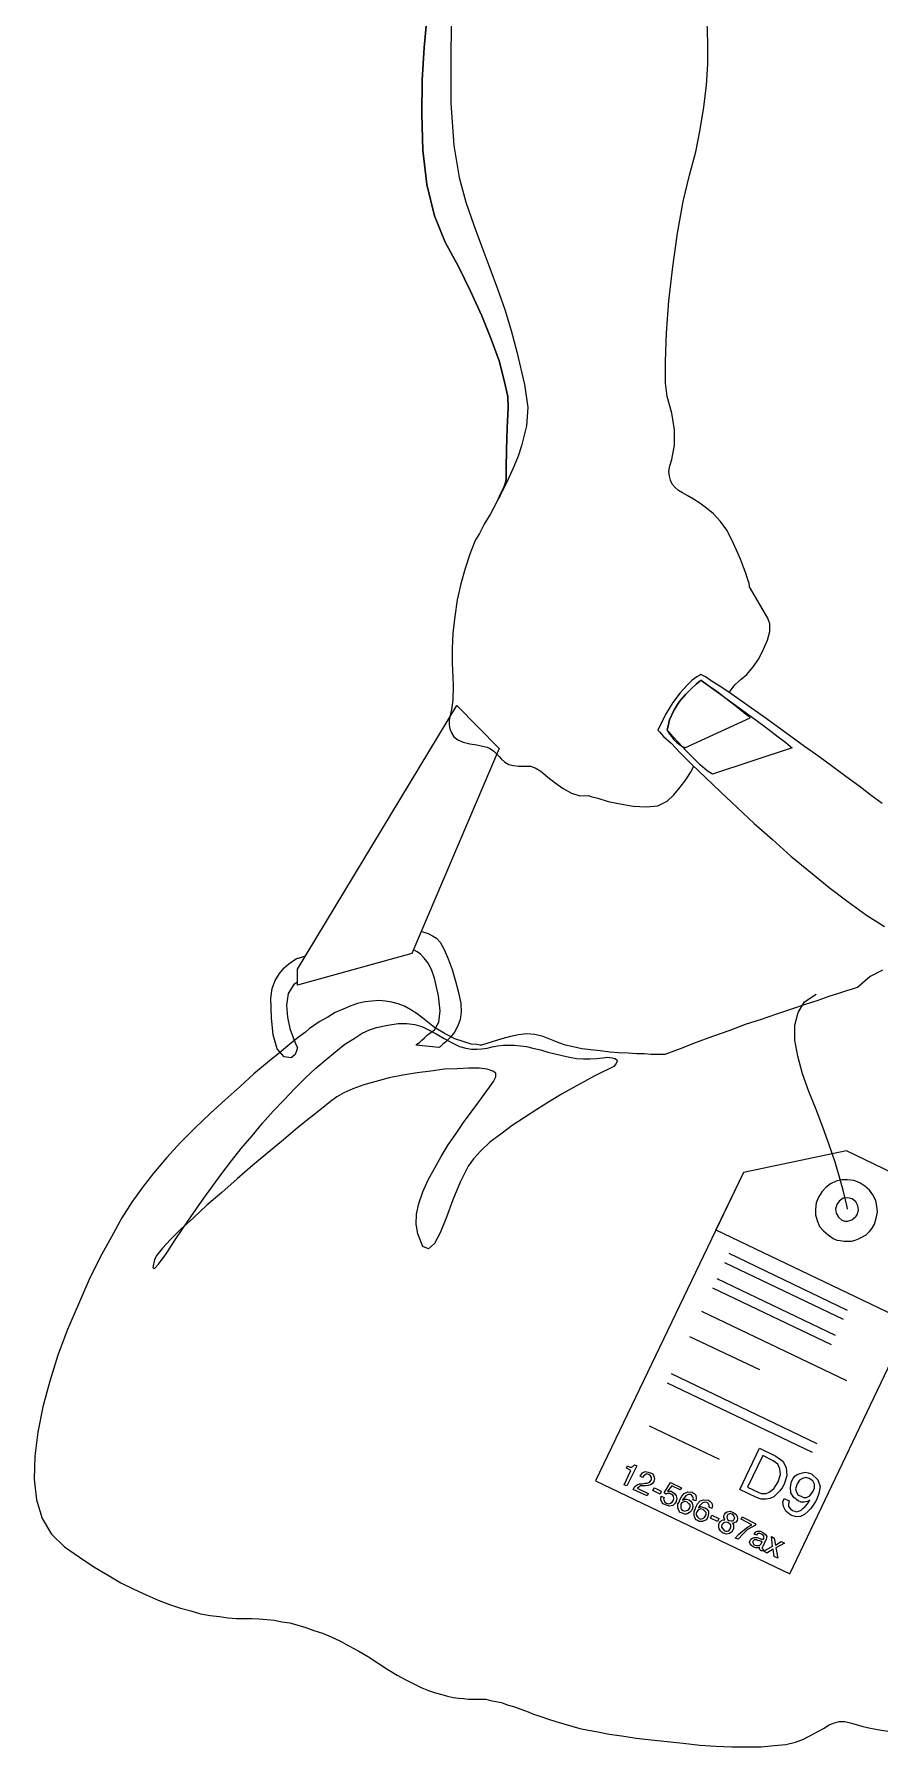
# Model space of a CAD drawing. Extents: x 141.92 to 143.05, y 60.08 to 61.86.
# Drawn here: x 141.919 to 142.229, y 60.538 to 61.166 of the extents above; entities that cross this region are included whole.
import ezdxf

# ---------------------------------------------------------------- set-up
doc = ezdxf.new("R2010")
doc.units = 0
doc.layers.get('0').update_dxf_attribs({"linetype": 'CONTINUOUS'})

msp = doc.modelspace()

# ---------------------------------------------------------------- linework, layer by layer
at = {"linetype": 'CONTINUOUS'}
for points in [[(142.07234, 61.17694), (142.07213, 61.15845), (142.07213, 61.14059), (142.07318, 61.12504), (142.07507, 61.11327), (142.0776, 61.10424), (142.08053, 61.09583), (142.08348, 61.08785), (142.08642, 61.08007), (142.08915, 61.07251), (142.09188, 61.06495), (142.09419, 61.05717), (142.09629, 61.04939), (142.09902, 61.03742), (142.10029, 61.02902), (142.09987, 61.02229), (142.09797, 61.01493), (142.09672, 61.01115), (142.09524, 61.00758), (142.09377, 61.00422), (142.0923, 61.00106), (142.09104, 60.99854), (142.08999, 60.99644), (142.08936, 60.99518), (142.08915, 60.99476)], [(142.08915, 60.99476), (142.09041, 60.99729), (142.09146, 60.99959), (142.09209, 61.00149), (142.0923, 61.00254), (142.0923, 61.00674), (142.09251, 61.01346), (142.09272, 61.02145), (142.09314, 61.0288), (142.09294, 61.033), (142.09167, 61.03889), (142.08978, 61.04603), (142.08684, 61.05401), (142.08348, 61.06263), (142.07928, 61.07167), (142.07486, 61.08071), (142.07003, 61.08953), (142.06604, 61.0992), (142.06331, 61.11075), (142.06183, 61.12336), (142.06141, 61.13639), (142.06162, 61.149), (142.06226, 61.16097), (142.06331, 61.17148)], [(142.06331, 61.17148), (142.06226, 61.16097), (142.06162, 61.149), (142.06141, 61.13639), (142.06183, 61.12336), (142.06331, 61.11075), (142.06604, 61.0992), (142.07003, 61.08953), (142.07486, 61.08071), (142.07928, 61.07167), (142.08348, 61.06263), (142.08684, 61.05401), (142.08978, 61.04603), (142.09167, 61.03889), (142.09294, 61.033), (142.09314, 61.0288), (142.09272, 61.02145), (142.09251, 61.01346), (142.0923, 61.00674), (142.0923, 61.00254), (142.09188, 61.00064), (142.09041, 60.99771), (142.08873, 60.99392), (142.08663, 60.98993), (142.08432, 60.98615), (142.08263, 60.98279), (142.08117, 60.98048), (142.08075, 60.97964), (142.07906, 60.97523), (142.07738, 60.96997), (142.0757, 60.9643), (142.07444, 60.95842), (142.0736, 60.95232), (142.07276, 60.94623), (142.07255, 60.94056), (142.07255, 60.93531), (142.07297, 60.92711), (142.07276, 60.92164), (142.07234, 60.91829), (142.07171, 60.91555), (142.0715, 60.91429), (142.0715, 60.91261), (142.07171, 60.91114), (142.07234, 60.90967), (142.07318, 60.9082), (142.07465, 60.90715), (142.07655, 60.9063), (142.07906, 60.90568), (142.08158, 60.90525), (142.08368, 60.90483), (142.08537, 60.90442), (142.08663, 60.90378), (142.08789, 60.90295), (142.08873, 60.9021), (142.08978, 60.90105), (142.09062, 60.9), (142.09188, 60.89895), (142.09335, 60.89811), (142.09504, 60.89769), (142.09692, 60.89748), (142.09861, 60.89748), (142.10007, 60.89748), (142.10092, 60.89748), (142.10134, 60.89748), (142.10302, 60.89685), (142.10512, 60.89559), (142.10764, 60.89349), (142.11038, 60.89139), (142.11331, 60.88929), (142.11626, 60.88761), (142.11941, 60.88656), (142.12256, 60.88676), (142.1234, 60.88634), (142.12592, 60.88571), (142.1297, 60.88446), (142.13412, 60.88361), (142.13895, 60.88277), (142.14379, 60.88256), (142.14799, 60.88298), (142.15135, 60.88466), (142.15387, 60.88698), (142.15618, 60.88971), (142.15828, 60.89244), (142.15996, 60.89517), (142.1611, 60.89743)], [(142.17416, 60.9245), (142.17614, 60.92732), (142.17845, 60.92942), (142.18055, 60.9311), (142.18287, 60.93383), (142.18497, 60.93678), (142.18665, 60.94035), (142.18812, 60.94371), (142.18896, 60.94686), (142.18896, 60.94959), (142.18833, 60.9517), (142.18161, 60.96325), (142.18161, 60.96346), (142.1814, 60.96451), (142.18097, 60.96577), (142.18035, 60.96787), (142.1793, 60.97039), (142.17825, 60.97334), (142.17677, 60.9767), (142.17509, 60.98048), (142.1732, 60.98405), (142.17089, 60.9872), (142.16837, 60.98993), (142.16585, 60.99203), (142.16333, 60.99392), (142.16101, 60.99539), (142.1587, 60.99666), (142.15703, 60.99771), (142.15555, 60.99854), (142.15429, 60.99959), (142.15324, 61.00086), (142.15261, 61.00233), (142.15219, 61.00379), (142.15198, 61.00548), (142.1524, 61.00758), (142.15303, 61.00989), (142.15408, 61.01515), (142.15408, 61.02082), (142.15303, 61.02692), (142.15135, 61.033), (142.15072, 61.03784), (142.15072, 61.04582), (142.15114, 61.05633), (142.15198, 61.0681), (142.15345, 61.08049), (142.15513, 61.09289), (142.15723, 61.10445), (142.15954, 61.11412), (142.16185, 61.12273), (142.16353, 61.13093), (142.1648, 61.13912), (142.16585, 61.1471), (142.16627, 61.15488), (142.16627, 61.16265), (142.16606, 61.17043)], [(142.23014, 60.88382), (142.22615, 60.88676), (142.22174, 60.89013), (142.21691, 60.8937), (142.21208, 60.89727), (142.20703, 60.90105), (142.20178, 60.90463), (142.19674, 60.9084), (142.19169, 60.91198), (142.18686, 60.91555), (142.18224, 60.9187), (142.17782, 60.92186), (142.17404, 60.92459), (142.17047, 60.9269), (142.16753, 60.92879), (142.16543, 60.93026), (142.16375, 60.9311), (142.16333, 60.93089), (142.16228, 60.93026), (142.1606, 60.929), (142.1587, 60.92711), (142.15618, 60.92438), (142.15345, 60.92081), (142.15072, 60.91639), (142.14799, 60.91072)], [(142.23014, 60.88382), (142.22615, 60.88676), (142.22174, 60.89013), (142.21691, 60.8937), (142.21208, 60.89727), (142.20703, 60.90105), (142.20178, 60.90463), (142.19674, 60.9084), (142.19169, 60.91198), (142.18686, 60.91555), (142.18224, 60.9187), (142.17782, 60.92186), (142.17404, 60.92459), (142.17047, 60.9269), (142.16753, 60.92879), (142.16543, 60.93026), (142.16375, 60.9311), (142.16333, 60.93089), (142.16228, 60.93026), (142.1606, 60.929), (142.1587, 60.92711), (142.15618, 60.92438), (142.15345, 60.92081), (142.15072, 60.91639), (142.14799, 60.91072)], [(142.15135, 60.91072), (142.15135, 60.9105), (142.15177, 60.91009), (142.15219, 60.90925), (142.15303, 60.9082), (142.15387, 60.90715), (142.15492, 60.9061), (142.15639, 60.90505), (142.15786, 60.9042), (142.18182, 60.91513), (142.1814, 60.91555), (142.17992, 60.9166), (142.17804, 60.91829), (142.17552, 60.92017), (142.17257, 60.92249), (142.16963, 60.92479), (142.16648, 60.9269), (142.16375, 60.929), (142.16333, 60.92858), (142.16206, 60.92753), (142.16018, 60.92584), (142.15808, 60.92374), (142.15576, 60.92102), (142.15387, 60.91786), (142.15219, 60.9145), (142.15135, 60.91072)], [(142.16795, 60.89454), (142.16606, 60.8958), (142.16353, 60.8979), (142.1608, 60.90063), (142.15808, 60.90337), (142.15555, 60.9061), (142.15345, 60.9084), (142.15198, 60.91009), (142.15135, 60.91072), (142.15219, 60.9145), (142.15387, 60.91786), (142.15576, 60.92102), (142.15808, 60.92374), (142.16018, 60.92584), (142.16206, 60.92753), (142.16333, 60.92858), (142.16375, 60.929), (142.1711, 60.92374), (142.17782, 60.91891), (142.1835, 60.91471), (142.18833, 60.91114), (142.19211, 60.9082), (142.19484, 60.9061), (142.19653, 60.90463), (142.19716, 60.9042), (142.16795, 60.89454)], [(142.08978, 60.904), (142.05784, 60.82877), (142.01581, 60.81721), (142.01581, 60.8231), (142.07423, 60.91975), (142.08978, 60.904)], [(142.14799, 60.91072), (142.14862, 60.91009), (142.15009, 60.9084), (142.15282, 60.90588), (142.15618, 60.90231), (142.16038, 60.89811), (142.16543, 60.89328), (142.17089, 60.88803), (142.17699, 60.88236), (142.18329, 60.87647), (142.19001, 60.87059), (142.19674, 60.86449), (142.20388, 60.85861), (142.21082, 60.85293), (142.21775, 60.84768), (142.22447, 60.84284), (142.23099, 60.83864)], [(142.14799, 60.91072), (142.14862, 60.91009), (142.15009, 60.9084), (142.15282, 60.90588), (142.15618, 60.90231), (142.16038, 60.89811), (142.16543, 60.89328), (142.17089, 60.88803), (142.17699, 60.88236), (142.18329, 60.87647), (142.19001, 60.87059), (142.19674, 60.86449), (142.20388, 60.85861), (142.21082, 60.85293), (142.21775, 60.84768), (142.22447, 60.84284), (142.23099, 60.83864)], [(142.06121, 60.83696), (142.06183, 60.83676), (142.06373, 60.83612), (142.06541, 60.83529), (142.06688, 60.83444), (142.06814, 60.83297), (142.06961, 60.83024), (142.07108, 60.82688), (142.07255, 60.82288), (142.07381, 60.81868), (142.07486, 60.81448), (142.0757, 60.81048), (142.07591, 60.80733), (142.07549, 60.80461), (142.07465, 60.80229), (142.07339, 60.79998), (142.07192, 60.79809), (142.07024, 60.79641), (142.06898, 60.79536), (142.06814, 60.79452), (142.06771, 60.79431), (142.05931, 60.79514), (142.05952, 60.79536), (142.05994, 60.79578), (142.06057, 60.7962), (142.06141, 60.79704), (142.06246, 60.79788), (142.06351, 60.79893), (142.06478, 60.79977), (142.06604, 60.80082), (142.06771, 60.80355), (142.06814, 60.80776), (142.06751, 60.81322), (142.06604, 60.81973), (142.06499, 60.82288), (142.06373, 60.8252), (142.06226, 60.82709), (142.06099, 60.82856), (142.05973, 60.8294), (142.05868, 60.83003), (142.05847, 60.83024), (142.05847, 60.83024)], [(142.01581, 60.81826), (142.01456, 60.81742), (142.01245, 60.81406), (142.01182, 60.80986), (142.01224, 60.80544), (142.01309, 60.80124), (142.01434, 60.79767), (142.01539, 60.79514), (142.01581, 60.79431), (142.01561, 60.79347), (142.01497, 60.79179), (142.01351, 60.79052), (142.01099, 60.79094), (142.00846, 60.79389), (142.00699, 60.79893), (142.00636, 60.80523), (142.00615, 60.81238), (142.00657, 60.81595), (142.00762, 60.81889), (142.0093, 60.82142), (142.01099, 60.82352), (142.01266, 60.82499), (142.01434, 60.82625), (142.01539, 60.82688), (142.01581, 60.82709), (142.01624, 60.82709), (142.01729, 60.8275), (142.01876, 60.82793), (142.01876, 60.82793)], [(142.23036, 60.82267), (142.22574, 60.82037), (142.22111, 60.81637), (142.22069, 60.81616), (142.21922, 60.81574), (142.21712, 60.81511), (142.21418, 60.81406), (142.2106, 60.81301), (142.20661, 60.81154), (142.20199, 60.81006), (142.19694, 60.80838), (142.19148, 60.80649), (142.18581, 60.80461), (142.17992, 60.80271), (142.17404, 60.8004), (142.16795, 60.7983), (142.16206, 60.7962), (142.15618, 60.79389), (142.15051, 60.79179), (142.15009, 60.79179), (142.14924, 60.79179), (142.14757, 60.79179), (142.14546, 60.79179), (142.14294, 60.79199), (142.14021, 60.79199), (142.13706, 60.79221), (142.1337, 60.79242), (142.13034, 60.79262), (142.12677, 60.79304), (142.1234, 60.79347), (142.12004, 60.79389), (142.11689, 60.79452), (142.11416, 60.79514), (142.11163, 60.79599), (142.10953, 60.79683), (142.10596, 60.7983), (142.10281, 60.79914), (142.09987, 60.79935), (142.09692, 60.79893), (142.09399, 60.7983), (142.09083, 60.79746), (142.08726, 60.79641), (142.08327, 60.79514), (142.08285, 60.79514), (142.08158, 60.79536), (142.07948, 60.79557), (142.07696, 60.79641), (142.0736, 60.79746), (142.07003, 60.79935), (142.06604, 60.80166), (142.06183, 60.80503), (142.05973, 60.80671), (142.05742, 60.80818), (142.05511, 60.80943), (142.0528, 60.81028), (142.05049, 60.81091), (142.04817, 60.81133), (142.04565, 60.81154), (142.04313, 60.81133), (142.04061, 60.81112), (142.03788, 60.81048), (142.03536, 60.80965), (142.03263, 60.80838), (142.02968, 60.80713), (142.02695, 60.80544), (142.0238, 60.80376), (142.02086, 60.80166)], [(142.21754, 60.73505), (142.21733, 60.73589), (142.2167, 60.73842), (142.21585, 60.74199), (142.2146, 60.74682), (142.21292, 60.75228), (142.21082, 60.75859), (142.2085, 60.7651), (142.20598, 60.77161), (142.20325, 60.77813), (142.20094, 60.78464), (142.19926, 60.79116), (142.19821, 60.79704), (142.19821, 60.8025), (142.19946, 60.80713), (142.20178, 60.81112), (142.20598, 60.81385)], [(142.02086, 60.80166), (142.02023, 60.80124), (142.01876, 60.79998), (142.01624, 60.79809), (142.01309, 60.79557), (142.0093, 60.79242), (142.00489, 60.78884), (141.99985, 60.78464), (141.9948, 60.78002), (141.98934, 60.77518), (141.98388, 60.77015), (141.97841, 60.76489), (141.97295, 60.75943), (141.96791, 60.75396), (141.96307, 60.74829), (141.95887, 60.74282), (141.95509, 60.73757), (141.95152, 60.7319), (141.94773, 60.72496), (141.94353, 60.7174), (141.93954, 60.70921), (141.93554, 60.70017), (141.93156, 60.69092), (141.92798, 60.68147), (141.92504, 60.67201), (141.92252, 60.66256), (141.92062, 60.65331), (141.91957, 60.64448), (141.91937, 60.63608), (141.92021, 60.62851), (141.92231, 60.62158), (141.92567, 60.61591), (141.93051, 60.61129), (141.93596, 60.6075), (141.94122, 60.60393), (141.94626, 60.60099), (141.9511, 60.59805), (141.95593, 60.59573), (141.96034, 60.59363), (141.96475, 60.59174), (141.96896, 60.59006), (141.97295, 60.5888), (141.97673, 60.58775), (141.98031, 60.5867), (141.98388, 60.58607), (141.98724, 60.58565), (141.99039, 60.58523), (141.99333, 60.58502), (141.99627, 60.58502), (141.999, 60.58502), (142.00174, 60.58481), (142.00468, 60.5846), (142.00741, 60.58439), (142.01014, 60.58376), (142.01309, 60.58334), (142.01602, 60.58249), (142.01897, 60.58166), (142.02191, 60.58061), (142.02506, 60.57956), (142.02821, 60.57829), (142.03158, 60.57661), (142.03473, 60.57494), (142.0383, 60.57304), (142.04187, 60.57094), (142.04544, 60.56863), (142.04902, 60.56632), (142.05237, 60.56422), (142.05553, 60.56253), (142.05847, 60.56107), (142.06141, 60.5596), (142.06394, 60.55855), (142.06646, 60.5577), (142.06876, 60.55707), (142.07087, 60.55644), (142.07297, 60.55602), (142.07486, 60.55581), (142.07675, 60.5556), (142.07843, 60.55539), (142.08012, 60.55539), (142.0818, 60.55539), (142.08327, 60.55539), (142.08495, 60.55539), (142.08663, 60.55497), (142.08852, 60.55455), (142.09062, 60.55413), (142.09272, 60.55329), (142.09504, 60.55266), (142.09734, 60.55182), (142.09987, 60.55098), (142.10239, 60.54993), (142.10512, 60.54908), (142.10785, 60.54803), (142.11058, 60.5472), (142.11353, 60.54636), (142.11646, 60.54551), (142.11941, 60.54468), (142.12256, 60.54404), (142.12592, 60.54341), (142.13012, 60.54258), (142.13475, 60.54194), (142.14, 60.5411), (142.14546, 60.54047), (142.15135, 60.53984), (142.15723, 60.53921), (142.16333, 60.53858), (142.16921, 60.53816), (142.17509, 60.53795), (142.18055, 60.53795), (142.18581, 60.53795), (142.19064, 60.53837), (142.19484, 60.53879), (142.19841, 60.53963), (142.20136, 60.54068), (142.20556, 60.54299), (142.20871, 60.54468), (142.21082, 60.54593), (142.2127, 60.54678), (142.21439, 60.5472), (142.21649, 60.5472), (142.21901, 60.54656), (142.22279, 60.54551), (142.22532, 60.54488), (142.22847, 60.54426), (142.23225, 60.54363)], [(142.1318, 60.78737), (142.13139, 60.78716), (142.12992, 60.78632), (142.1276, 60.78527), (142.12466, 60.7838), (142.12109, 60.78191), (142.1171, 60.7796), (142.11289, 60.77729), (142.10827, 60.77455), (142.10365, 60.77161), (142.09902, 60.76867), (142.09462, 60.76573), (142.09041, 60.76258), (142.08642, 60.75964), (142.08305, 60.75648), (142.08033, 60.75354), (142.07843, 60.75081), (142.07549, 60.74492), (142.07276, 60.73842), (142.07045, 60.73211), (142.06814, 60.72643), (142.06604, 60.72244), (142.06394, 60.72055), (142.06183, 60.72139), (142.05994, 60.72601), (142.05931, 60.72958), (142.05952, 60.73316), (142.06036, 60.73715), (142.06183, 60.74135), (142.06373, 60.74577), (142.06604, 60.74997), (142.06856, 60.75438), (142.07108, 60.75859), (142.07402, 60.76279), (142.07675, 60.76678), (142.07948, 60.77056), (142.082, 60.77393), (142.08432, 60.77708), (142.08621, 60.7798), (142.08768, 60.78191), (142.08852, 60.78359), (142.08852, 60.78485), (142.08747, 60.78569), (142.08537, 60.78632), (142.08243, 60.78674), (142.07865, 60.78674), (142.07444, 60.78654), (142.06981, 60.78632), (142.06478, 60.78569), (142.05973, 60.78506), (142.05447, 60.78422), (142.04944, 60.78317), (142.0446, 60.78191), (142.04019, 60.78065), (142.0362, 60.77918), (142.03283, 60.7777), (142.03031, 60.77623), (142.028, 60.77455), (142.02464, 60.77182), (142.02064, 60.76867), (142.01581, 60.76489), (142.01077, 60.76048), (142.0051, 60.75586), (141.99942, 60.75102), (141.99375, 60.74619), (141.98808, 60.74114), (141.98261, 60.73652), (141.97778, 60.7319), (141.97316, 60.7277), (141.96937, 60.72391), (141.96644, 60.72076), (141.96434, 60.71824), (141.96349, 60.71656), (141.96287, 60.71362), (141.96329, 60.71319), (141.96497, 60.71488), (141.96769, 60.71866), (141.97127, 60.72413), (141.97589, 60.73106), (141.98156, 60.73904), (141.98808, 60.74808), (141.99165, 60.75271), (141.99522, 60.75733), (141.99922, 60.76195), (142.003, 60.76657), (142.00699, 60.77098), (142.01099, 60.77518), (142.01476, 60.77918), (142.01876, 60.78317), (142.02254, 60.78674), (142.02633, 60.78989), (142.0299, 60.79284), (142.03326, 60.79557), (142.03662, 60.79767), (142.03956, 60.79956), (142.04229, 60.80082), (142.04482, 60.80166), (142.04902, 60.8025), (142.0528, 60.80313), (142.05595, 60.80313), (142.05889, 60.80271), (142.06141, 60.80208), (142.06394, 60.80082), (142.06666, 60.79935), (142.06961, 60.79767), (142.07255, 60.79599), (142.07528, 60.79473), (142.0776, 60.79409), (142.0797, 60.79367), (142.08158, 60.79367), (142.08348, 60.79389), (142.08537, 60.79409), (142.08726, 60.79452), (142.08915, 60.79494), (142.09125, 60.79514), (142.09314, 60.79514), (142.09524, 60.79514), (142.09756, 60.79494), (142.09987, 60.79473), (142.10218, 60.79409), (142.10491, 60.79347), (142.10764, 60.79262), (142.11038, 60.79199), (142.11289, 60.79137), (142.11563, 60.79074), (142.11815, 60.79032), (142.12067, 60.79011), (142.12319, 60.79011), (142.1255, 60.79032), (142.12782, 60.79052), (142.1295, 60.79074), (142.13117, 60.79052), (142.13223, 60.79032), (142.13285, 60.78989), (142.13307, 60.78927), (142.13265, 60.78842), (142.1318, 60.78737)], [(142.19631, 60.60141), (142.25032, 60.71446), (142.23414, 60.74829), (142.21712, 60.75648), (142.1793, 60.7485), (142.12508, 60.63545), (142.19631, 60.60141)], [(142.24023, 60.69345), (142.25032, 60.71446), (142.23414, 60.74829), (142.21712, 60.75648), (142.1793, 60.7485), (142.16921, 60.72748), (142.24023, 60.69345)], [(142.21228, 60.72433), (142.21355, 60.7237), (142.2148, 60.7235), (142.21628, 60.72328), (142.21754, 60.72328), (142.21901, 60.72328), (142.22027, 60.7237), (142.22153, 60.72413), (142.22279, 60.72475), (142.22427, 60.7256), (142.22552, 60.72686), (142.22657, 60.72812), (142.22742, 60.72958), (142.22804, 60.73169), (142.22847, 60.734), (142.22826, 60.7361), (142.22784, 60.7382), (142.22679, 60.7403), (142.22552, 60.74199), (142.22384, 60.74345), (142.22195, 60.74472), (142.21985, 60.74556), (142.21754, 60.74577), (142.21544, 60.74577), (142.21333, 60.74535), (142.21123, 60.7443), (142.20955, 60.74304), (142.20808, 60.74135), (142.20682, 60.73947), (142.20598, 60.73737), (142.20577, 60.73505), (142.20577, 60.73295), (142.2064, 60.73085), (142.20725, 60.72875), (142.20871, 60.72707), (142.2104, 60.7256), (142.21228, 60.72433)], [(142.21544, 60.73106), (142.21649, 60.73063), (142.21754, 60.73063), (142.21838, 60.73085), (142.21943, 60.73127), (142.21985, 60.73169), (142.22027, 60.73211), (142.22069, 60.73253), (142.22111, 60.73316), (142.22153, 60.73484), (142.22132, 60.73632), (142.22048, 60.73778), (142.21922, 60.73883), (142.21754, 60.73925), (142.21585, 60.73904), (142.21439, 60.73799), (142.21355, 60.73673), (142.21313, 60.73505), (142.21333, 60.73358), (142.21418, 60.73211), (142.21544, 60.73106)], [(142.17237, 60.71551), (142.21585, 60.6947)], [(142.17404, 60.71887), (142.21733, 60.69807)], [(142.16963, 60.70962), (142.21292, 60.68882)], [(142.16795, 60.70626), (142.21145, 60.68546)], [(142.16396, 60.69765), (142.21712, 60.67223)], [(142.15954, 60.6884), (142.18518, 60.67621)], [(142.15135, 60.67138), (142.20451, 60.64595)], [(142.15282, 60.67474), (142.2062, 60.6491)], [(142.14484, 60.65562), (142.17047, 60.64343)], [(142.18518, 60.64743), (142.19127, 60.64448), (142.19379, 60.6426), (142.19506, 60.64028), (142.19526, 60.63734), (142.19421, 60.63419), (142.19359, 60.63293), (142.19253, 60.63166), (142.19148, 60.63061), (142.19043, 60.62956), (142.18896, 60.62894), (142.18749, 60.62873), (142.18581, 60.62873), (142.18412, 60.62936), (142.17804, 60.6323), (142.18518, 60.64743)], [(142.18077, 60.63314), (142.18476, 60.63125), (142.18581, 60.63083), (142.18686, 60.63083), (142.1877, 60.63083), (142.18875, 60.63125), (142.18959, 60.63188), (142.19064, 60.63271), (142.19127, 60.63376), (142.19211, 60.63503), (142.19296, 60.63776), (142.19274, 60.63986), (142.19191, 60.64155), (142.19022, 60.6428), (142.18644, 60.6447), (142.18077, 60.63314)], [(142.13664, 60.63356), (142.13559, 60.63398), (142.13811, 60.63923), (142.13643, 60.64007), (142.13685, 60.64091), (142.13769, 60.6405), (142.13832, 60.6405), (142.13874, 60.6407), (142.13937, 60.64133), (142.14021, 60.64091), (142.13664, 60.63356)], [(142.14147, 60.63713), (142.14231, 60.63839), (142.14336, 60.63881), (142.14441, 60.6386), (142.14526, 60.63839), (142.14609, 60.63797), (142.14651, 60.63713), (142.14672, 60.63629), (142.14651, 60.63524), (142.14589, 60.6344), (142.14526, 60.63398), (142.14441, 60.63376), (142.14336, 60.63356), (142.14231, 60.63356), (142.14147, 60.63356), (142.14105, 60.63314), (142.14064, 60.63293), (142.14042, 60.63271), (142.14441, 60.63083), (142.14399, 60.62999), (142.13895, 60.6323), (142.13958, 60.63335), (142.14042, 60.63398), (142.14126, 60.6344), (142.1421, 60.6344), (142.14336, 60.63461), (142.14399, 60.63461), (142.14462, 60.63482), (142.14504, 60.63503), (142.14546, 60.63566), (142.14567, 60.63608), (142.14567, 60.63671), (142.14526, 60.63734), (142.14462, 60.63776), (142.14379, 60.63797), (142.14316, 60.63755), (142.14274, 60.63713), (142.14231, 60.63671), (142.14147, 60.63713)], [(142.19694, 60.63524), (142.19758, 60.63629), (142.19821, 60.63713), (142.19905, 60.63776), (142.2001, 60.63818), (142.20094, 60.63839), (142.20199, 60.6386), (142.20304, 60.63839), (142.2043, 60.63797), (142.20661, 60.63587), (142.20745, 60.63335), (142.20703, 60.63083), (142.2062, 60.62873), (142.20577, 60.62789), (142.20514, 60.62684), (142.20409, 60.62536), (142.20304, 60.62431), (142.20178, 60.62306), (142.20031, 60.62242), (142.19863, 60.62221), (142.19674, 60.62284), (142.19484, 60.62431), (142.19401, 60.62599), (142.19379, 60.62768), (142.19421, 60.62894), (142.19611, 60.62809), (142.19589, 60.62684), (142.19589, 60.62599), (142.19653, 60.62516), (142.19736, 60.62452), (142.19821, 60.62431), (142.19884, 60.62411), (142.19968, 60.62431), (142.20051, 60.62473), (142.20115, 60.62536), (142.20199, 60.62599), (142.20283, 60.62704), (142.20367, 60.62831), (142.20367, 60.62831), (142.20283, 60.62789), (142.20157, 60.62768), (142.20051, 60.62768), (142.19946, 60.62809), (142.19779, 60.62936), (142.19674, 60.63104), (142.19653, 60.63314), (142.19694, 60.63524)], [(142.14883, 60.63061), (142.14609, 60.63188), (142.14672, 60.63293), (142.14924, 60.63166), (142.14883, 60.63061)], [(142.15156, 60.63166), (142.15198, 60.63166), (142.1524, 60.63166), (142.15282, 60.63166), (142.15324, 60.63146), (142.15408, 60.63083), (142.15471, 60.62999), (142.15492, 60.62894), (142.15471, 60.62789), (142.15429, 60.62726), (142.15345, 60.62641), (142.15219, 60.62621), (142.15072, 60.62663), (142.14988, 60.62704), (142.14946, 60.62768), (142.14904, 60.62851), (142.14924, 60.62978), (142.15029, 60.62936), (142.15009, 60.62873), (142.15029, 60.62809), (142.15051, 60.62768), (142.15114, 60.62726), (142.15198, 60.62704), (142.15261, 60.62726), (142.15324, 60.62768), (142.15366, 60.62831), (142.15387, 60.62914), (142.15366, 60.62978), (142.15345, 60.6302), (142.15282, 60.63061), (142.1524, 60.63083), (142.15198, 60.63083), (142.15135, 60.63083), (142.15093, 60.63061), (142.15029, 60.63104), (142.15261, 60.63482), (142.1566, 60.63293), (142.15618, 60.63209), (142.15303, 60.63356), (142.15156, 60.63166)], [(142.20493, 60.63166), (142.20535, 60.63293), (142.20535, 60.63419), (142.20472, 60.63545), (142.20346, 60.63629), (142.2022, 60.63671), (142.20094, 60.63629), (142.19989, 60.63566), (142.19905, 60.6344), (142.19841, 60.63251), (142.19884, 60.63125), (142.19946, 60.6302), (142.20051, 60.62978), (142.20136, 60.62936), (142.20241, 60.62936), (142.20367, 60.62999), (142.20493, 60.63166)], [(142.1608, 60.62851), (142.16101, 60.62914), (142.1608, 60.62956), (142.1606, 60.62999), (142.16018, 60.63041), (142.15913, 60.63041), (142.15828, 60.62999), (142.15744, 60.62914), (142.15703, 60.62851), (142.15703, 60.62831), (142.15744, 60.62851), (142.15786, 60.62873), (142.15849, 60.62873), (142.15933, 60.62851), (142.15996, 60.62809), (142.1606, 60.62726), (142.1608, 60.62621), (142.1606, 60.62494), (142.16018, 60.62452), (142.15996, 60.62411), (142.15954, 60.62389), (142.15891, 60.62347), (142.15849, 60.62326), (142.15786, 60.62326), (142.15723, 60.62347), (142.1566, 60.62368), (142.15618, 60.62389), (142.15576, 60.62431), (142.15555, 60.62494), (142.15534, 60.62557), (142.15534, 60.62641), (142.15534, 60.62704), (142.15576, 60.62768), (142.15598, 60.62851), (142.15681, 60.62978), (142.15765, 60.63083), (142.15891, 60.63146), (142.1606, 60.63125), (142.16123, 60.63083), (142.16185, 60.6302), (142.16206, 60.62914), (142.16185, 60.62809), (142.1608, 60.62851)], [(142.15723, 60.62452), (142.15786, 60.62431), (142.15849, 60.62452), (142.15913, 60.62473), (142.15954, 60.62536), (142.15975, 60.62599), (142.15975, 60.62663), (142.15933, 60.62704), (142.1587, 60.62768), (142.15786, 60.62789), (142.15723, 60.62768), (142.15681, 60.62746), (142.15639, 60.62684), (142.15639, 60.62621), (142.15639, 60.62557), (142.1566, 60.62494), (142.15723, 60.62452)], [(142.16668, 60.62578), (142.1669, 60.62621), (142.16668, 60.62663), (142.16648, 60.62704), (142.16606, 60.62746), (142.16501, 60.62768), (142.16417, 60.62726), (142.16333, 60.62641), (142.16291, 60.62557), (142.16291, 60.62557), (142.16333, 60.62578), (142.16375, 60.62599), (142.16438, 60.62578), (142.16522, 60.62557), (142.16585, 60.62516), (142.16648, 60.62431), (142.16648, 60.62347), (142.16627, 60.62221), (142.16606, 60.62158), (142.16563, 60.62116), (142.16522, 60.62095), (142.1648, 60.62074), (142.16438, 60.62053), (142.16375, 60.62053), (142.16311, 60.62053), (142.16248, 60.62095), (142.16206, 60.62116), (142.16165, 60.62158), (142.16143, 60.62221), (142.16123, 60.62284), (142.16123, 60.62347), (142.16123, 60.62431), (142.16165, 60.62494), (142.16185, 60.62578), (142.16248, 60.62704), (142.16353, 60.62809), (142.1648, 60.62851), (142.16648, 60.62831), (142.16711, 60.62789), (142.16773, 60.62726), (142.16795, 60.62641), (142.16773, 60.62536), (142.16668, 60.62578)], [(142.16311, 60.62158), (142.16375, 60.62137), (142.16438, 60.62158), (142.16501, 60.62201), (142.16543, 60.62263), (142.16563, 60.62326), (142.16563, 60.62389), (142.16522, 60.62431), (142.16458, 60.62494), (142.16375, 60.62516), (142.16311, 60.62494), (142.1627, 60.62473), (142.16228, 60.62411), (142.16206, 60.62347), (142.16206, 60.62284), (142.16248, 60.62221), (142.16311, 60.62158)], [(142.16984, 60.62053), (142.16732, 60.62179), (142.16773, 60.62284), (142.17026, 60.62158), (142.16984, 60.62053)], [(142.1753, 60.6199), (142.17572, 60.61927), (142.17572, 60.61864), (142.17572, 60.61801), (142.17552, 60.61759), (142.17509, 60.61675), (142.17425, 60.61612), (142.1732, 60.61591), (142.17194, 60.61632), (142.17152, 60.61654), (142.17131, 60.61675), (142.17089, 60.61717), (142.17047, 60.6178), (142.17026, 60.61843), (142.17026, 60.61906), (142.17026, 60.61948), (142.17047, 60.6199), (142.17089, 60.62053), (142.17131, 60.62095), (142.17194, 60.62116), (142.17257, 60.62116), (142.17237, 60.62158), (142.17215, 60.62201), (142.17215, 60.62263), (142.17237, 60.62306), (142.17278, 60.62368), (142.17342, 60.62411), (142.17447, 60.62431), (142.17552, 60.62389), (142.17657, 60.62326), (142.17699, 60.62242), (142.17719, 60.62158), (142.17699, 60.62095), (142.17657, 60.62032), (142.17614, 60.62011), (142.17572, 60.6199), (142.1753, 60.6199)], [(142.17152, 60.61948), (142.17131, 60.61885), (142.17131, 60.61843), (142.17173, 60.6178), (142.17237, 60.61717), (142.17299, 60.61696), (142.17342, 60.61696), (142.17404, 60.61717), (142.17447, 60.6178), (142.17467, 60.61864), (142.17467, 60.61927), (142.17425, 60.61969), (142.17362, 60.62011), (142.17299, 60.62032), (142.17237, 60.62011), (142.17194, 60.6199), (142.17152, 60.61948)], [(142.17593, 60.62137), (142.17614, 60.62179), (142.17593, 60.62221), (142.17572, 60.62284), (142.17509, 60.62326), (142.17447, 60.62347), (142.17404, 60.62326), (142.17362, 60.62306), (142.17342, 60.62263), (142.1732, 60.62221), (142.17342, 60.62158), (142.17362, 60.62116), (142.17404, 60.62095), (142.17467, 60.62074), (142.1753, 60.62074), (142.17572, 60.62095), (142.17593, 60.62137)], [(142.17887, 60.62221), (142.18392, 60.61969), (142.1835, 60.61906), (142.18245, 60.61843), (142.18077, 60.61759), (142.17909, 60.61591), (142.1774, 60.61402), (142.17635, 60.61444), (142.17762, 60.61591), (142.17909, 60.61717), (142.18077, 60.61843), (142.18245, 60.61927), (142.17845, 60.62137), (142.17887, 60.62221)], [(142.18329, 60.61591), (142.18392, 60.61675), (142.18455, 60.61696), (142.1856, 60.61696), (142.18644, 60.61654), (142.18686, 60.61632), (142.18749, 60.6157), (142.18791, 60.61507), (142.1877, 60.61402), (142.18623, 60.61087), (142.18623, 60.61065), (142.18623, 60.61065), (142.18623, 60.61065), (142.18644, 60.61044), (142.18644, 60.61044), (142.18665, 60.61044), (142.18665, 60.61044), (142.18665, 60.61044), (142.18644, 60.6096), (142.18623, 60.60982), (142.18623, 60.60982), (142.18602, 60.60982), (142.18581, 60.60982), (142.18539, 60.61024), (142.18518, 60.61044), (142.18518, 60.61087), (142.18518, 60.61107), (142.18476, 60.61087), (142.18434, 60.61087), (142.18371, 60.61087), (142.18287, 60.61129), (142.18224, 60.6117), (142.18182, 60.61234), (142.18161, 60.61297), (142.18182, 60.6136), (142.18202, 60.61402), (142.18266, 60.61444), (142.18329, 60.61465), (142.18434, 60.61465), (142.18602, 60.61402), (142.18623, 60.61402), (142.18644, 60.61402), (142.18665, 60.61402), (142.18686, 60.61444), (142.18686, 60.61486), (142.18686, 60.61527), (142.18644, 60.61549), (142.18602, 60.61591), (142.18539, 60.61612), (142.18476, 60.61612), (142.18434, 60.61591), (142.18412, 60.61549), (142.18329, 60.61591)], [(142.18623, 60.61317), (142.18602, 60.61317), (142.18581, 60.61317), (142.18539, 60.61339), (142.18455, 60.6136), (142.18412, 60.61381), (142.18371, 60.61381), (142.18329, 60.61381), (142.18287, 60.61339), (142.18266, 60.61297), (142.18287, 60.61255), (142.18307, 60.61212), (142.1835, 60.61192), (142.18412, 60.6117), (142.18476, 60.6117), (142.18539, 60.61192), (142.18581, 60.61234), (142.18623, 60.61317)], [(142.19191, 60.60708), (142.19064, 60.60772), (142.19022, 60.61044), (142.18791, 60.60897), (142.18686, 60.6096), (142.19001, 60.6115), (142.18959, 60.61507), (142.19064, 60.61444), (142.19106, 60.61192), (142.19316, 60.61317), (142.19443, 60.61255), (142.19127, 60.61087), (142.19191, 60.60708)]]:
    msp.add_lwpolyline(points, dxfattribs=at)

doc.saveas('drawing.dxf')
